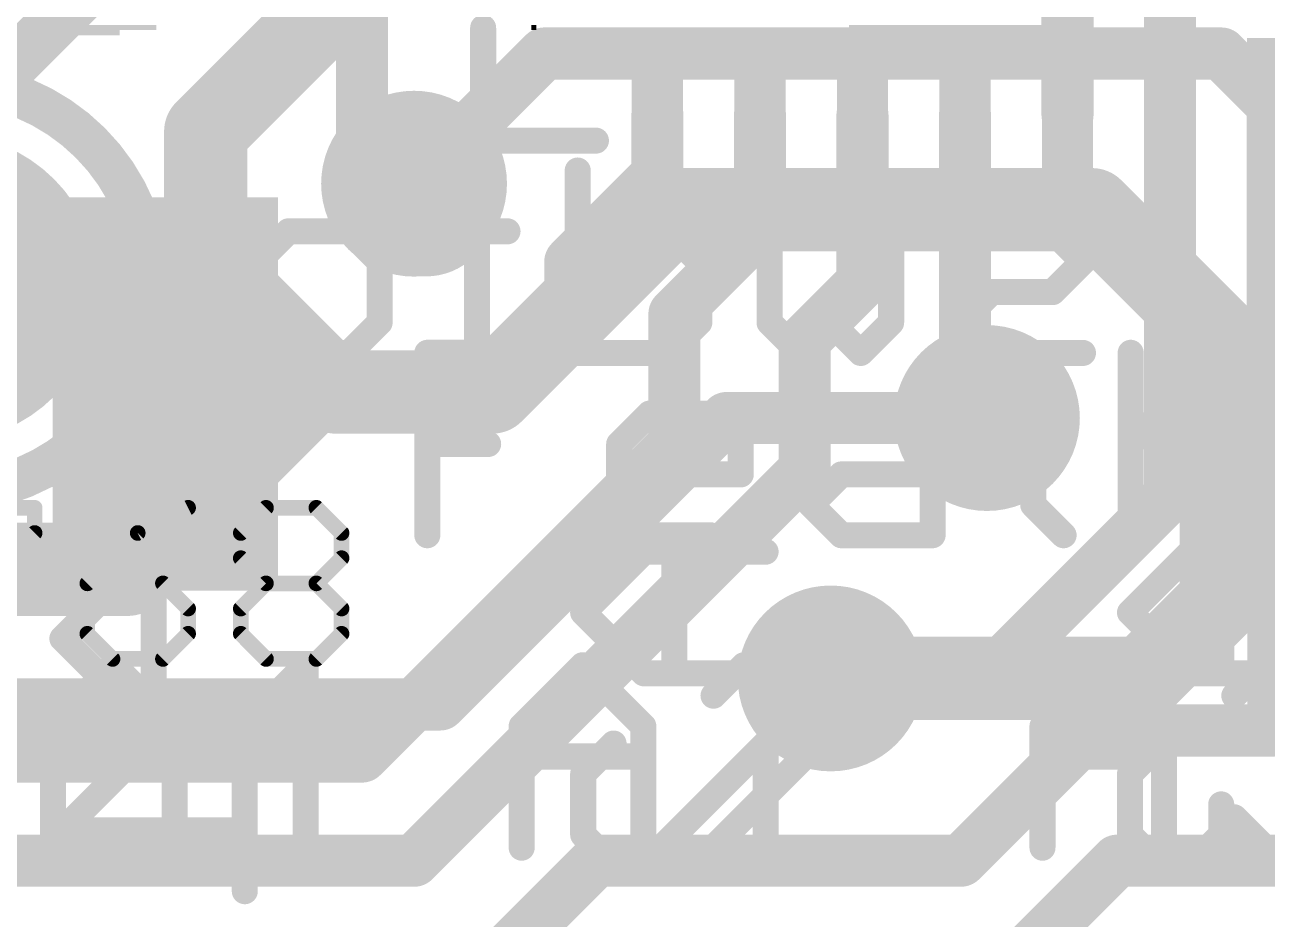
# Model space of a CAD drawing. Extents: x -4.5 to 52.1, y -1.8 to 26.3.
# Drawn here: x 18.29 to 24.35, y 2.26 to 6.62 of the extents above; entities that cross this region are included whole.
import ezdxf

# ---------------------------------------------------------------- set-up
doc = ezdxf.new("R2010")
doc.units = 0
for name, color, linetype in [('1', 12, 'CONTINUOUS'), ('16', 132, 'CONTINUOUS'), ('18', 110, 'CONTINUOUS'), ('21', 40, 'CONTINUOUS'), ('22', 6, 'CONTINUOUS'), ('27', 253, 'CONTINUOUS')]:
    doc.layers.add(name, color=color, linetype=linetype)

# ---------------------------------------------------------------- blocks, each defined once
blk = doc.blocks.new('PIE')
at = {"const_width": 0.5}
blk.add_lwpolyline([(0, -0.25, 1), (0, 0.25, 1), (0, -0.25)], format="xyb", dxfattribs=at)
blk = doc.blocks.new('RECT')
blk.add_solid([(-0.5, -0.5), (0.5, -0.5), (-0.5, 0.5), (0.5, 0.5)])
blk = doc.blocks.new('ROUNDV')
at = {"const_width": 0.5}
blk.add_lwpolyline([(0, -0.25, 1), (0, 0.25, 1), (0, -0.25)], format="xyb", dxfattribs=at)

msp = doc.modelspace()

# ---------------------------------------------------------------- linework, layer by layer
at = {"layer": '1', "const_width": 0.254}
for points in [[(23.38, 6.177), (23.38, 8.902)], [(19.939, 7.239), (19.939, 6.096)], [(23.88, 6.177), (23.88, 6.8112)], [(21.38, 6.177), (21.38, 5.886)], [(21.88, 5.624), (21.88, 6.177)], [(22.38, 6.177), (22.38, 5.362)], [(22.88, 6.177), (22.88, 4.806)], [(23.88, 6.177), (23.88, 4.322)], [(24.38, 6.177), (24.38, 4.314)], [(17.653, 6.153), (18.98, 4.826)], [(19.939, 6.096), (20.193, 5.842)], [(21.38, 5.886), (20.955, 5.461)], [(21.88, 5.624), (21.463, 5.207)], [(20.955, 5.461), (20.955, 5.207)], [(22.38, 5.362), (22.098, 5.08)], [(20.955, 5.207), (20.574, 4.826)], [(21.463, 5.207), (21.463, 4.572)], [(22.098, 5.08), (22.098, 4.445)], [(20.574, 4.826), (18.98, 4.826)], [(22.88, 4.806), (22.987, 4.699)], [(19.939, 3.048), (21.463, 4.572)], [(22.098, 4.445), (20.193, 2.54)], [(23.88, 4.322), (22.987, 3.429)], [(24.38, 4.314), (24.384, 4.31)], [(24.384, 4.31), (24.384, 3.175)], [(22.987, 3.429), (22.225, 3.429)], [(23.495, 3.175), (22.86, 2.54)], [(24.384, 3.175), (23.495, 3.175)], [(17.018, 3.048), (19.939, 3.048)], [(20.193, 2.54), (17.78, 2.54)], [(21.082, 2.54), (19.812, 1.27)], [(22.86, 2.54), (21.082, 2.54)], [(23.622, 2.54), (22.352, 1.27)], [(24.638, 2.54), (23.622, 2.54)]]:
    msp.add_lwpolyline(points, dxfattribs=at)
at = {"layer": '1', "const_width": 0.127}
for points in [[(21.4435, 6.177, 1), (21.3165, 6.177)], [(21.9435, 6.177, 1), (21.8165, 6.177)], [(22.4435, 6.177, 1), (22.3165, 6.177)], [(22.9435, 6.177, 1), (22.8165, 6.177)], [(23.9435, 6.177, 1), (23.8165, 6.177)], [(24.4435, 6.177, 1), (24.3165, 6.177)], [(19.9839, 6.1409, 1), (19.8941, 6.0511)], [(23.3165, 6.177, 1), (23.4435, 6.177)], [(23.8165, 6.177, 1), (23.9435, 6.177)], [(19.8755, 6.096, 1), (20.0025, 6.096)], [(21.4249, 5.8411, 1), (21.3351, 5.9309)], [(20.1481, 5.7971, 1), (20.2379, 5.8869)], [(21.3165, 5.886, 1), (21.4435, 5.886)], [(21.9249, 5.5791, 1), (21.8351, 5.6689)], [(21.8165, 5.624, 1), (21.9435, 5.624)], [(21.0185, 5.461, 1), (20.8915, 5.461)], [(20.9101, 5.5059, 1), (20.9999, 5.4161)], [(22.4249, 5.3171, 1), (22.3351, 5.4069)], [(22.3165, 5.362, 1), (22.4435, 5.362)], [(20.9999, 5.1621, 1), (20.9101, 5.2519)], [(21.5265, 5.207, 1), (21.3995, 5.207)], [(21.4181, 5.2519, 1), (21.5079, 5.1621)], [(20.8915, 5.207, 1), (21.0185, 5.207)], [(22.1615, 5.08, 1), (22.0345, 5.08)], [(22.0531, 5.1249, 1), (22.1429, 5.0351)], [(18.98, 4.8895, 1), (18.98, 4.7625)], [(18.9351, 4.7811, 1), (19.0249, 4.8709)], [(20.5291, 4.8709, 1), (20.6189, 4.7811)], [(20.574, 4.7625, 1), (20.574, 4.8895)], [(22.9249, 4.8509, 1), (22.8351, 4.7611)], [(22.8165, 4.806, 1), (22.9435, 4.806)], [(22.9421, 4.6541, 1), (23.0319, 4.7439)], [(21.5079, 4.5271, 1), (21.4181, 4.6169)], [(21.3995, 4.572, 1), (21.5265, 4.572)], [(22.1429, 4.4001, 1), (22.0531, 4.4899)], [(22.0345, 4.445, 1), (22.1615, 4.445)], [(23.9249, 4.2771, 1), (23.8351, 4.3669)], [(24.4249, 4.3589, 1), (24.3351, 4.2691)], [(24.4475, 4.31, 1), (24.3205, 4.31)], [(23.8165, 4.322, 1), (23.9435, 4.322)], [(24.3165, 4.314, 1), (24.4435, 4.314)], [(24.3391, 4.2651, 1), (24.4289, 4.3549)], [(22.225, 3.4925, 1), (22.225, 3.3655)], [(22.9421, 3.4739, 1), (23.0319, 3.3841)], [(22.987, 3.3655, 1), (22.987, 3.4925)], [(23.495, 3.2385, 1), (23.495, 3.1115)], [(23.5399, 3.1301, 1), (23.4501, 3.2199)], [(24.384, 3.1115, 1), (24.384, 3.2385)], [(24.3205, 3.175, 1), (24.4475, 3.175)], [(19.8941, 3.0929, 1), (19.9839, 3.0031)], [(19.939, 2.9845, 1), (19.939, 3.1115)], [(20.193, 2.4765, 1), (20.193, 2.6035)], [(21.082, 2.6035, 1), (21.082, 2.4765)], [(21.1269, 2.4951, 1), (21.0371, 2.5849)], [(22.86, 2.4765, 1), (22.86, 2.6035)], [(23.622, 2.6035, 1), (23.622, 2.4765)], [(23.6669, 2.4951, 1), (23.5771, 2.5849)], [(20.1481, 2.5849, 1), (20.2379, 2.4951)], [(22.8151, 2.5849, 1), (22.9049, 2.4951)]]:
    msp.add_lwpolyline(points, format="xyb", dxfattribs=at)
at = {"layer": '16'}
for points, const_width in [([(17.907, 6.096), (18.923, 7.112)], 0.254), ([(20.066, 6.985), (19.177, 6.096)], 0.4064), ([(20.193, 5.842), (20.828, 6.477)], 0.254), ([(20.828, 6.477), (24.13, 6.477)], 0.254), ([(24.13, 6.477), (25.273, 5.334)], 0.254), ([(19.177, 6.096), (19.177, 5.461)], 0.4064), ([(20.574, 4.826), (21.463, 5.715)], 0.4064), ([(21.463, 5.715), (23.499, 5.715)], 0.4064), ([(23.499, 5.715), (24.13, 5.084)], 0.4064), ([(19.177, 5.461), (19.685, 4.953)], 0.4064), ([(24.13, 5.084), (24.13, 3.81)], 0.4064), ([(19.685, 4.953), (19.812, 4.826)], 0.4064), ([(19.685, 4.826), (19.685, 4.953)], 0.4064), ([(18.796, 3.937), (19.685, 4.826)], 0.4064), ([(19.812, 4.826), (20.574, 4.826)], 0.4064), ([(21.717, 4.699), (20.32, 3.302)], 0.254), ([(22.987, 4.699), (21.717, 4.699)], 0.254), ([(11.557, 3.937), (18.796, 3.937)], 0.4064), ([(24.13, 3.81), (23.749, 3.429)], 0.4064), ([(23.749, 3.429), (22.225, 3.429)], 0.4064), ([(20.32, 3.302), (13.081, 3.302)], 0.254)]:
    msp.add_lwpolyline(points, dxfattribs=dict(at, const_width=const_width))
for points, const_width in [([(20.828, 6.5405, 1), (20.828, 6.4135)], 0.127), ([(20.8729, 6.4321, 1), (20.7831, 6.5219)], 0.127), ([(24.1749, 6.5219, 1), (24.0851, 6.4321)], 0.127), ([(24.13, 6.4135, 1), (24.13, 6.5405)], 0.127), ([(19.2786, 6.096, 1), (19.0754, 6.096)], 0.2032), ([(19.1052, 6.1678, 1), (19.2488, 6.0242)], 0.2032), ([(20.1481, 5.8869, 1), (20.2379, 5.7971)], 0.127), ([(21.463, 5.8166, 1), (21.463, 5.6134)], 0.2032), ([(21.5348, 5.6432, 1), (21.3912, 5.7868)], 0.2032), ([(23.5708, 5.7868, 1), (23.4272, 5.6432)], 0.2032), ([(23.499, 5.6134, 1), (23.499, 5.8166)], 0.2032), ([(19.2488, 5.5328, 1), (19.1052, 5.3892)], 0.2032), ([(19.0754, 5.461, 1), (19.2786, 5.461)], 0.2032), ([(24.2316, 5.084, 1), (24.0284, 5.084)], 0.2032), ([(24.0582, 5.0122, 1), (24.2018, 5.1558)], 0.2032), ([(19.7866, 4.953, 1), (19.5834, 4.953)], 0.2032), ([(19.7568, 5.0248, 1), (19.6132, 4.8812)], 0.2032), ([(19.6132, 4.8812, 1), (19.7568, 5.0248)], 0.2032), ([(19.7568, 4.7542, 1), (19.6132, 4.8978)], 0.2032), ([(19.812, 4.9276, 1), (19.812, 4.7244)], 0.2032), ([(20.574, 4.7244, 1), (20.574, 4.9276)], 0.2032), ([(19.7402, 4.7542, 1), (19.8838, 4.8978)], 0.2032), ([(20.5022, 4.8978, 1), (20.6458, 4.7542)], 0.2032), ([(19.5834, 4.826, 1), (19.7866, 4.826)], 0.2032), ([(21.717, 4.7625, 1), (21.717, 4.6355)], 0.127), ([(21.7619, 4.6541, 1), (21.6721, 4.7439)], 0.127), ([(22.987, 4.6355, 1), (22.987, 4.7625)], 0.127), ([(18.796, 3.8354, 1), (18.796, 4.0386)], 0.2032), ([(18.7242, 4.0088, 1), (18.8678, 3.8652)], 0.2032), ([(24.2018, 3.7382, 1), (24.0582, 3.8818)], 0.2032), ([(24.0284, 3.81, 1), (24.2316, 3.81)], 0.2032), ([(22.225, 3.5306, 1), (22.225, 3.3274)], 0.2032), ([(23.6772, 3.5008, 1), (23.8208, 3.3572)], 0.2032), ([(23.749, 3.3274, 1), (23.749, 3.5306)], 0.2032), ([(20.2751, 3.3469, 1), (20.3649, 3.2571)], 0.127), ([(20.32, 3.2385, 1), (20.32, 3.3655)], 0.127)]:
    msp.add_lwpolyline(points, format="xyb", dxfattribs=dict(at, const_width=const_width))
at = {"layer": '21', "const_width": 0.127}
for points in [[(20.53, 6.602), (20.53, 6.052)], [(20.53, 6.052), (21.08, 6.052)], [(16.4036, 5.526), (19.0638, 5.526)], [(16.68, 5.226), (18.78, 5.226)], [(19.38, 5.2098), (19.38, 4.4088)], [(20.2578, 4.1275), (20.2578, 5.0173)], [(20.2578, 5.0173), (20.851, 5.0173)], [(23.688, 5.0173), (23.688, 4.1275)], [(19.08, 4.926), (19.08, 4.726)], [(23.2126, 4.869), (23.2126, 4.2758)], [(21.1933, 4.5724), (21.3416, 4.7207)], [(21.3416, 4.7207), (21.6382, 4.7207)], [(21.6382, 4.7207), (21.7865, 4.5724)], [(22.2771, 4.7207), (22.5737, 4.7207)], [(22.5737, 4.7207), (22.722, 4.5724)], [(23.0643, 4.7207), (23.3609, 4.7207)], [(23.688, 4.5724), (23.8363, 4.7207)], [(23.8363, 4.7207), (24.1329, 4.7207)], [(24.1329, 4.7207), (24.2812, 4.5724)], [(20.2578, 4.5724), (20.5544, 4.5724)], [(21.1933, 4.2758), (21.1933, 4.5724)], [(21.7865, 4.5724), (21.7865, 4.4241)], [(22.722, 4.5724), (22.722, 4.1275)], [(24.2812, 4.5724), (24.2812, 4.1275)], [(18.78, 4.426), (16.78, 4.426)], [(21.7865, 4.4241), (21.1933, 4.4241)], [(22.1288, 4.2758), (22.2771, 4.4241)], [(22.2771, 4.4241), (22.722, 4.4241)], [(21.3416, 4.1275), (21.1933, 4.2758)], [(22.2771, 4.1275), (22.1288, 4.2758)], [(23.2126, 4.2758), (23.3609, 4.1275)], [(19.0972, 4.126), (16.4628, 4.126)], [(21.6382, 4.1275), (21.3416, 4.1275)], [(22.722, 4.1275), (22.2771, 4.1275)], [(18.432, 3.1967), (18.7286, 3.4933)], [(18.7286, 3.4933), (19.0252, 3.1967)], [(19.3675, 3.1967), (19.6641, 3.4933)], [(19.6641, 3.4933), (19.6641, 2.6035)], [(20.718, 3.1967), (21.0146, 3.4933)], [(21.0146, 3.4933), (21.3112, 3.1967)], [(21.8018, 3.4933), (21.6535, 3.345)], [(22.0984, 3.4933), (21.8018, 3.4933)], [(22.2467, 3.345), (22.0984, 3.4933)], [(23.258, 3.1967), (23.5546, 3.4933)], [(23.5546, 3.4933), (23.8512, 3.1967)], [(24.1935, 3.345), (24.3418, 3.4933)], [(24.3418, 3.4933), (24.6384, 3.4933)], [(22.2467, 3.1967), (22.2467, 3.345)], [(18.432, 2.6035), (18.432, 3.1967)], [(19.0252, 3.1967), (19.0252, 2.6035)], [(20.718, 2.6035), (20.718, 3.1967)], [(21.3112, 3.1967), (21.3112, 2.6035)], [(21.6535, 2.6035), (22.2467, 3.1967)], [(23.258, 2.6035), (23.258, 3.1967)], [(23.8512, 3.1967), (23.8512, 2.6035)], [(18.432, 3.0484), (19.0252, 3.0484)], [(20.718, 3.0484), (21.3112, 3.0484)], [(23.258, 3.0484), (23.8512, 3.0484)], [(24.3418, 2.6035), (24.1935, 2.7518)], [(19.3675, 2.6035), (19.9607, 2.6035)], [(22.2467, 2.6035), (21.6535, 2.6035)], [(24.6384, 2.6035), (24.3418, 2.6035)]]:
    msp.add_lwpolyline(points, dxfattribs=at)
at = {"layer": '21'}
for points, const_width in [([(20.5617, 6.602, 1), (20.4983, 6.602)], 0.0635), ([(20.53, 6.0838, 1), (20.53, 6.0203)], 0.0635), ([(20.4983, 6.052, 1), (20.5617, 6.052)], 0.0635), ([(21.08, 6.0203, 1), (21.08, 6.0838)], 0.0635), ([(20.252, 5.593, 1), (20.252, 5.847, 1), (20.252, 5.593)], 0.4064), ([(19.0638, 5.5578, 1), (19.0638, 5.4943)], 0.0635), ([(19.38, 5.2098, 0.4142), (19.0638, 5.526)], 0.127), ([(19.0638, 5.4943, 1), (19.0638, 5.5578)], 0.0635), ([(19.08, 4.926, 0.414), (18.78, 5.226)], 0.127), ([(18.78, 5.2577, 1), (18.78, 5.1943)], 0.0635), ([(18.78, 5.1943, 1), (18.78, 5.2577)], 0.0635), ([(19.4118, 5.2098, 1), (19.3483, 5.2098)], 0.0635), ([(19.3483, 5.2098, 1), (19.4118, 5.2098)], 0.0635), ([(20.2895, 5.0173, 1), (20.226, 5.0173)], 0.0635), ([(20.2578, 5.049, 1), (20.2578, 4.9855)], 0.0635), ([(20.851, 4.9855, 1), (20.851, 5.049)], 0.0635), ([(23.7198, 5.0173, 1), (23.6563, 5.0173)], 0.0635), ([(19.1118, 4.926, 1), (19.0483, 4.926)], 0.0635), ([(19.0483, 4.926, 1), (19.1117, 4.926)], 0.0635), ([(23.2444, 4.869, 1), (23.1809, 4.869)], 0.0635), ([(18.78, 4.426, 0.4142), (19.08, 4.726)], 0.127), ([(19.1118, 4.726, 1), (19.0483, 4.726)], 0.0635), ([(19.0483, 4.726, 1), (19.1118, 4.726)], 0.0635), ([(21.3416, 4.7524, 1), (21.3416, 4.6889)], 0.0635), ([(21.364, 4.6982, 1), (21.3191, 4.7431)], 0.0635), ([(21.6606, 4.7431, 1), (21.6157, 4.6982)], 0.0635), ([(21.6382, 4.6889, 1), (21.6382, 4.7524)], 0.0635), ([(22.2771, 4.7524, 1), (22.2771, 4.6889)], 0.0635), ([(22.5962, 4.7431, 1), (22.5512, 4.6982)], 0.0635), ([(22.5737, 4.6889, 1), (22.5737, 4.7524)], 0.0635), ([(23.0643, 4.7524, 1), (23.0643, 4.6889)], 0.0635), ([(23.3609, 4.6889, 1), (23.3609, 4.7524)], 0.0635), ([(23.8363, 4.7524, 1), (23.8363, 4.6889)], 0.0635), ([(23.8588, 4.6982, 1), (23.8139, 4.7431)], 0.0635), ([(24.1553, 4.7431, 1), (24.1104, 4.6982)], 0.0635), ([(24.1329, 4.6889, 1), (24.1329, 4.7524)], 0.0635), ([(20.2578, 4.6041, 1), (20.2578, 4.5406)], 0.0635), ([(20.5544, 4.5406, 1), (20.5544, 4.6041)], 0.0635), ([(21.2251, 4.5724, 1), (21.1616, 4.5724)], 0.0635), ([(21.1709, 4.5948, 1), (21.2158, 4.5499)], 0.0635), ([(21.8182, 4.5724, 1), (21.7547, 4.5724)], 0.0635), ([(21.764, 4.5499, 1), (21.8089, 4.5948)], 0.0635), ([(22.7537, 4.5724, 1), (22.6902, 4.5724)], 0.0635), ([(22.6995, 4.5499, 1), (22.7444, 4.5948)], 0.0635), ([(23.6656, 4.5948, 1), (23.7105, 4.5499)], 0.0635), ([(24.3129, 4.5724, 1), (24.2494, 4.5724)], 0.0635), ([(24.2587, 4.5499, 1), (24.3036, 4.5948)], 0.0635), ([(18.78, 4.4577, 1), (18.78, 4.3943)], 0.0635), ([(18.78, 4.3943, 1), (18.78, 4.4577)], 0.0635), ([(21.1933, 4.4558, 1), (21.1933, 4.3923)], 0.0635), ([(21.7865, 4.3923, 1), (21.7865, 4.4558)], 0.0635), ([(22.2771, 4.4558, 1), (22.2771, 4.3923)], 0.0635), ([(22.2996, 4.4016, 1), (22.2547, 4.4465)], 0.0635), ([(22.722, 4.3923, 1), (22.722, 4.4558)], 0.0635), ([(19.0972, 4.126, 0.4142), (19.38, 4.4088)], 0.127), ([(19.4118, 4.4088, 1), (19.3483, 4.4088)], 0.0635), ([(19.3483, 4.4088, 1), (19.4118, 4.4088)], 0.0635), ([(21.7547, 4.4241, 1), (21.8182, 4.4241)], 0.0635), ([(21.2158, 4.2982, 1), (21.1709, 4.2533)], 0.0635), ([(21.1616, 4.2758, 1), (21.2251, 4.2758)], 0.0635), ([(22.1513, 4.2982, 1), (22.1064, 4.2533)], 0.0635), ([(22.1064, 4.2982, 1), (22.1513, 4.2533)], 0.0635), ([(23.2351, 4.2982, 1), (23.1902, 4.2533)], 0.0635), ([(23.1809, 4.2758, 1), (23.2444, 4.2758)], 0.0635), ([(19.0972, 4.1578, 1), (19.0972, 4.0943)], 0.0635), ([(19.0972, 4.0943, 1), (19.0972, 4.1578)], 0.0635), ([(21.3416, 4.1593, 1), (21.3416, 4.0958)], 0.0635), ([(21.3191, 4.105, 1), (21.364, 4.15)], 0.0635), ([(21.6382, 4.0958, 1), (21.6382, 4.1593)], 0.0635), ([(22.2771, 4.1593, 1), (22.2771, 4.0958)], 0.0635), ([(22.2547, 4.105, 1), (22.2996, 4.15)], 0.0635), ([(22.722, 4.0958, 1), (22.722, 4.1593)], 0.0635), ([(23.3385, 4.105, 1), (23.3834, 4.15)], 0.0635), ([(20.226, 4.1275, 1), (20.2895, 4.1275)], 0.0635), ([(22.6902, 4.1275, 1), (22.7537, 4.1275)], 0.0635), ([(23.6563, 4.1275, 1), (23.7198, 4.1275)], 0.0635), ([(24.2494, 4.1275, 1), (24.3129, 4.1275)], 0.0635), ([(18.751, 3.5157, 1), (18.7061, 3.4708)], 0.0635), ([(18.751, 3.4708, 1), (18.7061, 3.5157)], 0.0635), ([(19.6958, 3.4933, 1), (19.6323, 3.4933)], 0.0635), ([(19.6865, 3.4708, 1), (19.6416, 3.5157)], 0.0635), ([(21.037, 3.5157, 1), (20.9921, 3.4708)], 0.0635), ([(21.037, 3.4708, 1), (20.9921, 3.5157)], 0.0635), ([(21.8018, 3.525, 1), (21.8018, 3.4615)], 0.0635), ([(21.8242, 3.4708, 1), (21.7793, 3.5157)], 0.0635), ([(22.1208, 3.5157, 1), (22.0759, 3.4708)], 0.0635), ([(22.0984, 3.4615, 1), (22.0984, 3.525)], 0.0635), ([(23.577, 3.5157, 1), (23.5321, 3.4708)], 0.0635), ([(23.577, 3.4708, 1), (23.5321, 3.5157)], 0.0635), ([(24.3418, 3.525, 1), (24.3418, 3.4615)], 0.0635), ([(24.3642, 3.4708, 1), (24.3193, 3.5157)], 0.0635), ([(21.631, 3.3674, 1), (21.676, 3.3225)], 0.0635), ([(22.2784, 3.345, 1), (22.2149, 3.345)], 0.0635), ([(22.2242, 3.3225, 1), (22.2691, 3.3674)], 0.0635), ([(24.171, 3.3674, 1), (24.216, 3.3225)], 0.0635), ([(18.4637, 3.1967, 1), (18.4002, 3.1967)], 0.0635), ([(18.4095, 3.2191, 1), (18.4544, 3.1742)], 0.0635), ([(19.0569, 3.1967, 1), (18.9934, 3.1967)], 0.0635), ([(19.0027, 3.1742, 1), (19.0476, 3.2191)], 0.0635), ([(19.345, 3.2191, 1), (19.39, 3.1742)], 0.0635), ([(20.7497, 3.1967, 1), (20.6862, 3.1967)], 0.0635), ([(20.6955, 3.2191, 1), (20.7404, 3.1742)], 0.0635), ([(21.3429, 3.1967, 1), (21.2794, 3.1967)], 0.0635), ([(21.2887, 3.1742, 1), (21.3336, 3.2191)], 0.0635), ([(22.2149, 3.1967, 1), (22.2784, 3.1967)], 0.0635), ([(22.2691, 3.1742, 1), (22.2242, 3.2191)], 0.0635), ([(23.2897, 3.1967, 1), (23.2262, 3.1967)], 0.0635), ([(23.2355, 3.2191, 1), (23.2804, 3.1742)], 0.0635), ([(23.8829, 3.1967, 1), (23.8194, 3.1967)], 0.0635), ([(23.8287, 3.1742, 1), (23.8736, 3.2191)], 0.0635), ([(18.432, 3.0801, 1), (18.432, 3.0166)], 0.0635), ([(19.0252, 3.0166, 1), (19.0252, 3.0801)], 0.0635), ([(20.718, 3.0801, 1), (20.718, 3.0166)], 0.0635), ([(21.3112, 3.0166, 1), (21.3112, 3.0801)], 0.0635), ([(23.258, 3.0801, 1), (23.258, 3.0166)], 0.0635), ([(23.8512, 3.0166, 1), (23.8512, 3.0801)], 0.0635), ([(24.216, 2.7742, 1), (24.171, 2.7293)], 0.0635), ([(19.3675, 2.6353, 1), (19.3675, 2.5717)], 0.0635), ([(19.9607, 2.5717, 1), (19.9607, 2.6353)], 0.0635), ([(21.6535, 2.6353, 1), (21.6535, 2.5717)], 0.0635), ([(22.2467, 2.5717, 1), (22.2467, 2.6353)], 0.0635), ([(24.3418, 2.6353, 1), (24.3418, 2.5717)], 0.0635), ([(18.4002, 2.6035, 1), (18.4637, 2.6035)], 0.0635), ([(18.9934, 2.6035, 1), (19.0569, 2.6035)], 0.0635), ([(19.6323, 2.6035, 1), (19.6958, 2.6035)], 0.0635), ([(20.6862, 2.6035, 1), (20.7497, 2.6035)], 0.0635), ([(21.2794, 2.6035, 1), (21.3429, 2.6035)], 0.0635), ([(21.631, 2.626, 1), (21.676, 2.581)], 0.0635), ([(23.2262, 2.6035, 1), (23.2897, 2.6035)], 0.0635), ([(23.8194, 2.6035, 1), (23.8829, 2.6035)], 0.0635), ([(24.3193, 2.581, 1), (24.3642, 2.626)], 0.0635)]:
    msp.add_lwpolyline(points, format="xyb", dxfattribs=dict(at, const_width=const_width))
at = {"layer": '22'}
for points, const_width in [([(17.907, 4.334, 1), (17.907, 6.334, 1), (17.907, 4.334)], 0.2032), ([(20.5323, 6.0546, 1), (20.4688, 6.0546)], 0.0635), ([(20.4688, 5.9063, 1), (20.5323, 5.9063)], 0.0635), ([(21.0229, 5.9063, 1), (20.9594, 5.9063)], 0.0635), ([(19.5803, 5.6414, 1), (19.5803, 5.5779)], 0.0635), ([(19.6027, 5.5872, 1), (19.5578, 5.6321)], 0.0635), ([(19.8993, 5.6321, 1), (19.8544, 5.5872)], 0.0635), ([(19.8769, 5.5779, 1), (19.8769, 5.6414)], 0.0635), ([(20.5005, 5.6414, 1), (20.5005, 5.5779)], 0.0635), ([(20.5323, 5.6097, 1), (20.4688, 5.6097)], 0.0635), ([(20.6488, 5.5779, 1), (20.6488, 5.6414)], 0.0635), ([(20.9912, 5.6414, 1), (20.9912, 5.5779)], 0.0635), ([(21.4585, 5.6321, 1), (21.4136, 5.5872)], 0.0635), ([(21.4361, 5.5779, 1), (21.4361, 5.6414)], 0.0635), ([(21.9584, 5.6097, 1), (21.8949, 5.6097)], 0.0635), ([(22.5516, 5.6097, 1), (22.4881, 5.6097)], 0.0635), ([(22.8622, 5.6414, 1), (22.8622, 5.5779)], 0.0635), ([(23.3295, 5.6321, 1), (23.2846, 5.5872)], 0.0635), ([(23.3071, 5.5779, 1), (23.3071, 5.6414)], 0.0635), ([(19.4637, 5.4614, 1), (19.4002, 5.4614)], 0.0635), ([(19.4095, 5.4838, 1), (19.4544, 5.4389)], 0.0635), ([(20.0569, 5.4614, 1), (19.9934, 5.4614)], 0.0635), ([(20.0027, 5.4389, 1), (20.0476, 5.4838)], 0.0635), ([(21.6161, 5.4614, 1), (21.5526, 5.4614)], 0.0635), ([(21.5619, 5.4389, 1), (21.6068, 5.4838)], 0.0635), ([(23.4778, 5.4389, 1), (23.4329, 5.4838)], 0.0635), ([(23.4329, 5.4389, 1), (23.4778, 5.4838)], 0.0635), ([(23.0105, 5.3448, 1), (23.0105, 5.2813)], 0.0635), ([(23.033, 5.2906, 1), (22.988, 5.3355)], 0.0635), ([(23.2846, 5.3355, 1), (23.3295, 5.2906)], 0.0635), ([(23.3071, 5.2813, 1), (23.3071, 5.3448)], 0.0635), ([(19.4544, 5.1872, 1), (19.4095, 5.1423)], 0.0635), ([(20.0476, 5.1423, 1), (20.0027, 5.1872)], 0.0635), ([(21.6068, 5.1423, 1), (21.5619, 5.1872)], 0.0635), ([(21.9491, 5.1872, 1), (21.9042, 5.1423)], 0.0635), ([(22.2457, 5.1872, 1), (22.2008, 5.1423)], 0.0635), ([(22.2457, 5.1423, 1), (22.2008, 5.1872)], 0.0635), ([(22.5423, 5.1423, 1), (22.4974, 5.1872)], 0.0635), ([(22.8847, 5.1872, 1), (22.8398, 5.1423)], 0.0635), ([(22.8398, 5.1872, 1), (22.8847, 5.1423)], 0.0635), ([(19.4002, 5.1648, 1), (19.4637, 5.1648)], 0.0635), ([(19.9934, 5.1648, 1), (20.0569, 5.1648)], 0.0635), ([(21.5526, 5.1648, 1), (21.6161, 5.1648)], 0.0635), ([(21.8949, 5.1648, 1), (21.9584, 5.1648)], 0.0635), ([(22.4881, 5.1648, 1), (22.5516, 5.1648)], 0.0635), ([(19.5803, 5.0483, 1), (19.5803, 4.9848)], 0.0635), ([(19.5578, 4.994, 1), (19.6027, 5.039)], 0.0635), ([(19.8544, 5.039, 1), (19.8993, 4.994)], 0.0635), ([(19.8769, 4.9848, 1), (19.8769, 5.0483)], 0.0635), ([(20.3522, 5.0483, 1), (20.3522, 4.9848)], 0.0635), ([(20.4688, 5.0165, 1), (20.5323, 5.0165)], 0.0635), ([(20.6488, 4.9848, 1), (20.6488, 5.0483)], 0.0635), ([(20.9594, 5.0165, 1), (21.0229, 5.0165)], 0.0635), ([(20.9912, 5.0483, 1), (20.9912, 4.9848)], 0.0635), ([(21.4136, 5.039, 1), (21.4585, 4.994)], 0.0635), ([(21.4361, 4.9848, 1), (21.4361, 5.0483)], 0.0635), ([(22.0525, 5.039, 1), (22.0974, 4.994)], 0.0635), ([(22.0525, 4.994, 1), (22.0974, 5.039)], 0.0635), ([(22.3491, 5.039, 1), (22.394, 4.994)], 0.0635), ([(22.3491, 4.994, 1), (22.394, 5.039)], 0.0635), ([(23.0105, 5.0483, 1), (23.0105, 4.9848)], 0.0635), ([(22.988, 4.994, 1), (23.033, 5.039)], 0.0635), ([(23.4554, 4.9848, 1), (23.4554, 5.0483)], 0.0635), ([(21.3143, 4.0788, 1), (21.3143, 4.0153)], 0.0635), ([(21.3368, 4.0246, 1), (21.2919, 4.0695)], 0.0635), ([(21.4944, 4.047, 1), (21.4309, 4.047)], 0.0635), ([(21.9075, 4.0153, 1), (21.9075, 4.0788)], 0.0635), ([(23.9813, 4.0788, 1), (23.9813, 4.0153)], 0.0635), ([(24.0038, 4.0246, 1), (23.9589, 4.0695)], 0.0635), ([(24.1614, 4.047, 1), (24.0979, 4.047)], 0.0635), ([(18.7743, 3.9518, 1), (18.7743, 3.8883)], 0.0635), ([(18.7968, 3.8976, 1), (18.7519, 3.9425)], 0.0635), ([(18.9544, 3.92, 1), (18.8909, 3.92)], 0.0635), ([(19.3675, 3.8883, 1), (19.3675, 3.9518)], 0.0635), ([(21.0402, 3.7729, 1), (20.9953, 3.728)], 0.0635), ([(20.9953, 3.7729, 1), (21.0402, 3.728)], 0.0635), ([(23.7072, 3.7729, 1), (23.6623, 3.728)], 0.0635), ([(23.6623, 3.7729, 1), (23.7072, 3.728)], 0.0635), ([(18.5002, 3.6459, 1), (18.4553, 3.601)], 0.0635), ([(18.4553, 3.6459, 1), (18.5002, 3.601)], 0.0635), ([(21.3143, 3.4856, 1), (21.3143, 3.4221)], 0.0635), ([(21.9075, 3.4221, 1), (21.9075, 3.4856)], 0.0635), ([(23.9813, 3.4856, 1), (23.9813, 3.4221)], 0.0635), ([(21.2919, 3.4314, 1), (21.3368, 3.4763)], 0.0635), ([(21.4309, 3.4538, 1), (21.4944, 3.4538)], 0.0635), ([(23.9589, 3.4314, 1), (24.0038, 3.4763)], 0.0635), ([(24.0979, 3.4538, 1), (24.1614, 3.4538)], 0.0635), ([(18.7743, 3.3586, 1), (18.7743, 3.2951)], 0.0635), ([(18.7519, 3.3044, 1), (18.7968, 3.3493)], 0.0635), ([(18.8909, 3.3268, 1), (18.9544, 3.3268)], 0.0635), ([(19.3675, 3.2951, 1), (19.3675, 3.3586)], 0.0635), ([(21.1885, 3.089, 1), (21.1436, 3.134)], 0.0635), ([(21.9393, 3.1115, 1), (21.8758, 3.1115)], 0.0635), ([(21.93, 3.089, 1), (21.885, 3.134)], 0.0635), ([(23.8555, 3.089, 1), (23.8106, 3.134)], 0.0635), ([(18.7968, 2.962, 1), (18.7519, 3.007)], 0.0635), ([(19.3992, 2.9845, 1), (19.3358, 2.9845)], 0.0635), ([(21.0495, 2.9632, 1), (20.986, 2.9632)], 0.0635), ([(20.9953, 2.9857, 1), (21.0402, 2.9408)], 0.0635), ([(23.7165, 2.9632, 1), (23.653, 2.9632)], 0.0635), ([(23.6623, 2.9857, 1), (23.7072, 2.9408)], 0.0635), ([(24.1614, 2.8149, 1), (24.0979, 2.8149)], 0.0635), ([(18.4777, 2.7197, 1), (18.4777, 2.6562)], 0.0635), ([(18.4553, 2.7104, 1), (18.5002, 2.6655)], 0.0635), ([(19.3675, 2.6562, 1), (19.3675, 2.7197)], 0.0635), ([(21.0402, 2.6891, 1), (20.9953, 2.6442)], 0.0635), ([(23.7072, 2.6891, 1), (23.6623, 2.6442)], 0.0635), ([(24.1521, 2.6891, 1), (24.1072, 2.6442)], 0.0635), ([(24.1521, 2.6442, 1), (24.1072, 2.6891)], 0.0635), ([(20.986, 2.6666, 1), (21.0495, 2.6666)], 0.0635), ([(23.653, 2.6666, 1), (23.7165, 2.6666)], 0.0635), ([(24.0979, 2.6666, 1), (24.1614, 2.6666)], 0.0635), ([(21.166, 2.5501, 1), (21.166, 2.4866)], 0.0635), ([(21.1436, 2.4959, 1), (21.1885, 2.5408)], 0.0635), ([(21.2919, 2.5408, 1), (21.3368, 2.4959)], 0.0635), ([(21.3143, 2.4866, 1), (21.3143, 2.5501)], 0.0635), ([(21.8758, 2.5183, 1), (21.9393, 2.5183)], 0.0635), ([(23.833, 2.5501, 1), (23.833, 2.4866)], 0.0635), ([(23.8106, 2.4959, 1), (23.8555, 2.5408)], 0.0635), ([(23.9589, 2.5408, 1), (24.0038, 2.4959)], 0.0635), ([(23.9813, 2.4866, 1), (23.9813, 2.5501)], 0.0635), ([(24.2779, 2.5501, 1), (24.2779, 2.4866)], 0.0635), ([(24.2555, 2.4959, 1), (24.3004, 2.5408)], 0.0635), ([(19.3358, 2.3913, 1), (19.3992, 2.3913)], 0.0635)]:
    msp.add_lwpolyline(points, format="xyb", dxfattribs=dict(at, const_width=const_width))
at = {"layer": '22', "const_width": 0.127}
for points in [[(20.5005, 6.0546), (20.5005, 5.9063)], [(20.9912, 5.9063), (20.9912, 5.0165)], [(19.432, 5.4614), (19.5803, 5.6097)], [(19.5803, 5.6097), (19.8769, 5.6097)], [(19.8769, 5.6097), (20.0251, 5.4614)], [(20.6488, 5.6097), (20.5005, 5.6097)], [(20.5005, 5.6097), (20.5005, 5.0165)], [(21.4361, 5.6097), (20.9912, 5.6097)], [(21.5843, 5.4614), (21.4361, 5.6097)], [(21.9267, 5.1648), (21.9267, 5.6097)], [(22.5199, 5.6097), (22.5199, 5.1648)], [(23.3071, 5.6097), (22.8622, 5.6097)], [(23.4554, 5.4614), (23.3071, 5.6097)], [(19.432, 5.1648), (19.432, 5.4614)], [(20.0251, 5.4614), (20.0251, 5.1648)], [(21.5843, 5.1648), (21.5843, 5.4614)], [(23.3071, 5.3131), (23.4554, 5.4614)], [(22.8622, 5.1648), (23.0105, 5.3131)], [(23.0105, 5.3131), (23.3071, 5.3131)], [(19.5803, 5.0165), (19.432, 5.1648)], [(20.0251, 5.1648), (19.8769, 5.0165)], [(21.4361, 5.0165), (21.5843, 5.1648)], [(22.075, 5.0165), (21.9267, 5.1648)], [(22.2233, 5.1648), (22.075, 5.0165)], [(22.3716, 5.0165), (22.2233, 5.1648)], [(22.5199, 5.1648), (22.3716, 5.0165)], [(23.0105, 5.0165), (22.8622, 5.1648)], [(19.8769, 5.0165), (19.5803, 5.0165)], [(20.6488, 5.0165), (20.3522, 5.0165)], [(20.9912, 5.0165), (21.4361, 5.0165)], [(23.4554, 5.0165), (23.0105, 5.0165)], [(21.3143, 4.047), (21.0177, 3.7504)], [(21.9075, 4.047), (21.3143, 4.047)], [(21.4626, 4.047), (21.4626, 3.4538)], [(23.9813, 4.047), (23.6847, 3.7504)], [(24.5745, 4.047), (23.9813, 4.047)], [(24.1296, 4.047), (24.1296, 3.4538)], [(18.7743, 3.92), (18.4777, 3.6234)], [(19.3675, 3.92), (18.7743, 3.92)], [(18.9226, 3.92), (18.9226, 3.3268)], [(21.0177, 3.7504), (21.3143, 3.4538)], [(23.6847, 3.7504), (23.9813, 3.4538)], [(18.4777, 3.6234), (18.7743, 3.3268)], [(21.3143, 3.4538), (21.9075, 3.4538)], [(23.9813, 3.4538), (24.5745, 3.4538)], [(18.7743, 3.3268), (19.3675, 3.3268)], [(21.0177, 2.9632), (21.166, 3.1115)], [(21.9075, 3.1115), (21.3143, 2.5183)], [(21.9075, 2.5183), (21.9075, 3.1115)], [(23.833, 3.1115), (23.6847, 2.9632)], [(18.7743, 2.9845), (18.4777, 2.6879)], [(19.3675, 2.9845), (19.3675, 2.3913)], [(21.0177, 2.6666), (21.0177, 2.9632)], [(23.6847, 2.9632), (23.6847, 2.6666)], [(24.1296, 2.6666), (24.1296, 2.8149)], [(18.4777, 2.6879), (19.3675, 2.6879)], [(21.166, 2.5183), (21.0177, 2.6666)], [(23.6847, 2.6666), (23.833, 2.5183)], [(23.9813, 2.5183), (24.1296, 2.6666)], [(24.1296, 2.6666), (24.2779, 2.5183)], [(21.3143, 2.5183), (21.166, 2.5183)], [(23.833, 2.5183), (23.9813, 2.5183)], [(24.2779, 2.5183), (24.4262, 2.5183)]]:
    msp.add_lwpolyline(points, dxfattribs=at)
at = {"layer": '27', "const_width": 0.0762}
for points in [[(17.8511, 4.2613), (18.3426, 4.2613)], [(18.3426, 4.2613), (18.3426, 4.1385)], [(19.091, 4.2613), (18.8453, 4.1385)], [(19.348, 4.1385), (19.4708, 4.2613)], [(19.4708, 4.2613), (19.7166, 4.2613)], [(19.7166, 4.2613), (19.8395, 4.1385)], [(18.3426, 4.1385), (17.8511, 3.647)], [(18.8453, 4.1385), (18.5996, 3.8927)], [(19.348, 4.0156), (19.348, 4.1385)], [(19.8395, 4.1385), (19.8395, 4.0156)], [(19.4708, 3.8927), (19.348, 4.0156)], [(19.8395, 4.0156), (19.7166, 3.8927)], [(18.5996, 3.8927), (18.5996, 3.647)], [(18.9682, 3.8927), (18.5996, 3.8927)], [(19.091, 3.7698), (18.9682, 3.8927)], [(19.348, 3.7698), (19.4708, 3.8927)], [(19.4708, 3.8927), (19.7166, 3.8927)], [(19.7166, 3.8927), (19.8395, 3.7698)], [(19.091, 3.647), (19.091, 3.7698)], [(19.348, 3.647), (19.348, 3.7698)], [(19.8395, 3.7698), (19.8395, 3.647)], [(18.5996, 3.647), (18.7224, 3.5241)], [(18.9682, 3.5241), (19.091, 3.647)], [(19.4708, 3.5241), (19.348, 3.647)], [(19.8395, 3.647), (19.7166, 3.5241)], [(18.7224, 3.5241), (18.9682, 3.5241)], [(19.7166, 3.5241), (19.4708, 3.5241)]]:
    msp.add_lwpolyline(points, dxfattribs=at)
at = {"layer": '27', "const_width": 0.0381}
for points in [[(18.3617, 4.2613, 1), (18.3236, 4.2613)], [(18.3426, 4.2423, 1), (18.3426, 4.2804)], [(19.0996, 4.2443, 1), (19.0825, 4.2784)], [(19.4708, 4.2804, 1), (19.4708, 4.2423)], [(19.4843, 4.2479, 1), (19.4574, 4.2748)], [(19.7301, 4.2748, 1), (19.7031, 4.2479)], [(19.7166, 4.2423, 1), (19.7166, 4.2804)], [(18.3236, 4.1385, 1), (18.3617, 4.1385)], [(18.3561, 4.125, 1), (18.3292, 4.1519)], [(18.8368, 4.1555, 1), (18.8538, 4.1214)], [(18.8588, 4.125, 1), (18.8318, 4.1519)], [(19.367, 4.1385, 1), (19.3289, 4.1385)], [(19.3345, 4.1519, 1), (19.3614, 4.125)], [(19.8585, 4.1385, 1), (19.8204, 4.1385)], [(19.826, 4.125, 1), (19.8529, 4.1519)], [(19.3614, 4.0291, 1), (19.3345, 4.0021)], [(19.3289, 4.0156, 1), (19.367, 4.0156)], [(19.8204, 4.0156, 1), (19.8585, 4.0156)], [(19.8529, 4.0021, 1), (19.826, 4.0291)], [(18.5861, 3.9062, 1), (18.613, 3.8792)], [(18.6186, 3.8927, 1), (18.5805, 3.8927)], [(18.5996, 3.9118, 1), (18.5996, 3.8737)], [(18.9816, 3.9062, 1), (18.9547, 3.8792)], [(18.9682, 3.8737, 1), (18.9682, 3.9118)], [(19.4708, 3.9118, 1), (19.4708, 3.8737)], [(19.4843, 3.8792, 1), (19.4574, 3.9062)], [(19.4574, 3.8792, 1), (19.4843, 3.9062)], [(19.7301, 3.9062, 1), (19.7031, 3.8792)], [(19.7031, 3.9062, 1), (19.7301, 3.8792)], [(19.7166, 3.8737, 1), (19.7166, 3.9118)], [(19.1101, 3.7698, 1), (19.072, 3.7698)], [(19.0776, 3.7564, 1), (19.1045, 3.7833)], [(19.367, 3.7698, 1), (19.3289, 3.7698)], [(19.3345, 3.7833, 1), (19.3614, 3.7564)], [(19.8585, 3.7698, 1), (19.8204, 3.7698)], [(19.826, 3.7564, 1), (19.8529, 3.7833)], [(18.613, 3.6604, 1), (18.5861, 3.6335)], [(18.5805, 3.647, 1), (18.6186, 3.647)], [(19.072, 3.647, 1), (19.1101, 3.647)], [(19.1045, 3.6335, 1), (19.0776, 3.6604)], [(19.3614, 3.6604, 1), (19.3345, 3.6335)], [(19.3289, 3.647, 1), (19.367, 3.647)], [(19.8204, 3.647, 1), (19.8585, 3.647)], [(19.8529, 3.6335, 1), (19.826, 3.6604)], [(18.7224, 3.5432, 1), (18.7224, 3.5051)], [(18.709, 3.5106, 1), (18.7359, 3.5376)], [(18.9547, 3.5376, 1), (18.9816, 3.5106)], [(18.9682, 3.5051, 1), (18.9682, 3.5432)], [(19.4708, 3.5432, 1), (19.4708, 3.5051)], [(19.4574, 3.5106, 1), (19.4843, 3.5376)], [(19.7031, 3.5376, 1), (19.7301, 3.5106)], [(19.7166, 3.5051, 1), (19.7166, 3.5432)]]:
    msp.add_lwpolyline(points, format="xyb", dxfattribs=at)

# ---------------------------------------------------------------- block references
at = {"layer": '1', "xscale": 0.75, "yscale": 0.25, "rotation": 90}
for p in [(21.38, 6.177), (21.88, 6.177), (22.38, 6.177), (22.88, 6.177), (23.38, 6.177), (23.88, 6.177), (24.38, 6.177)]:
    msp.add_blockref('RECT', p, dxfattribs=at)
at = {"layer": '1', "xscale": 1.1, "yscale": 1.9}
msp.add_blockref('RECT', (18.98, 4.826), dxfattribs=at)
at = {"layer": '16', "xscale": 1.5, "yscale": 1.5}
msp.add_blockref('PIE', (17.907, 5.334), dxfattribs=at)
at = {"layer": '18', "xscale": 0.9064, "yscale": 0.9064}
for p in [(20.193, 5.842), (20.193, 5.842), (22.987, 4.699), (22.987, 4.699), (22.225, 3.429), (22.225, 3.429)]:
    msp.add_blockref('ROUNDV', p, dxfattribs=at)
at = {"layer": '22', "yscale": 0.0254, "rotation": 180}
for p, xscale in [((18.5039, 6.604), 0.8636), ((20.7772, 6.604), 0.0254), ((22.7838, 6.604), 0.9398), ((18.4277, 6.5786), 0.6604), ((22.8092, 6.5786), 0.7366), ((22.8219, 6.5532), 0.508)]:
    msp.add_blockref('RECT', p, dxfattribs=dict(at, xscale=xscale))

doc.saveas('drawing.dxf')
